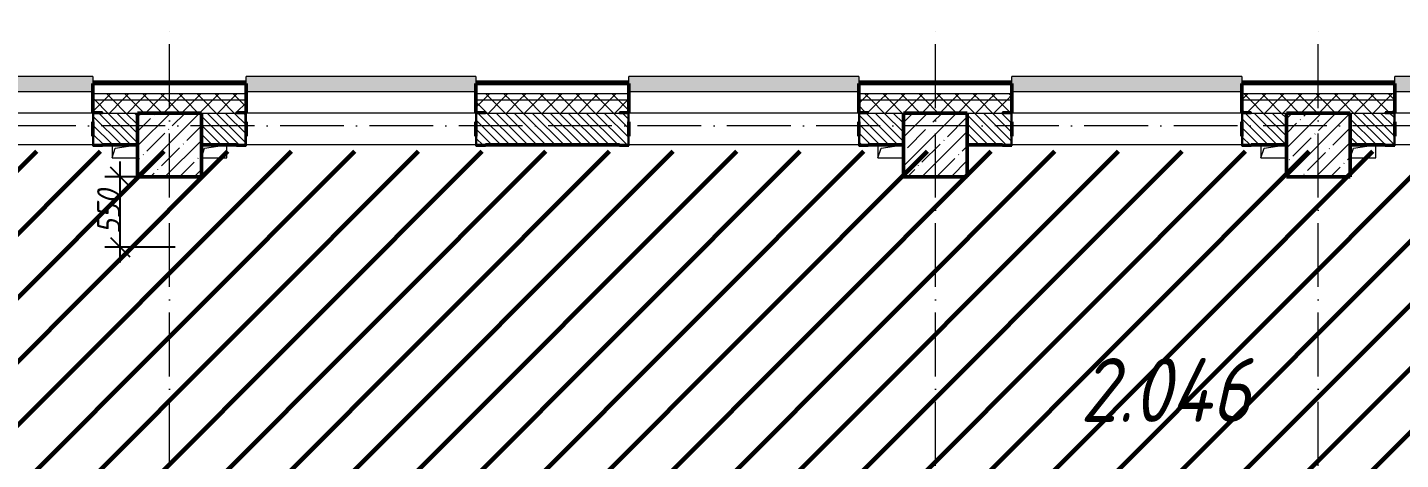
# Model space of a CAD drawing. Header units: millimetres. Extents: x -606178 to 312196, y -19338 to 632709.
# Drawn here: x -221414 to -210657, y 458563 to 461945 of the extents above; entities that cross this region are included whole.
import ezdxf

# ---------------------------------------------------------------- set-up
doc = ezdxf.new("R2010")
doc.units = ezdxf.units.MM
doc.linetypes.add('50_200_ШТРИХ_1Т_ш5_п1_п1_', pattern=[700, 500, -100, 0, -100])
for name, color, linetype, lineweight in [('6.4.1) Окр пт с инж. ПТ2.16', 3, 'Continuous', 60), ('A-____-____-DIMS', 7, 'Continuous', 9), ('A-GENM-____-MCUT', 7, 'Continuous', 25), ('A-GENM-____-OTLN', 7, 'Continuous', 9), ('A-GENM-____-OTLN-1', 7, 'Continuous', 25), ('A-GLAZ-____-OTLN', 7, 'Continuous', 9), ('A-WALL-____-MCUT-2', 7, 'Continuous', 50), ('A-WALL-____-MCUT-3', 7, 'Continuous', 9), ('A-WALL-____-OTLN', 7, 'Continuous', 9), ('A-WALL-____-PATT-1', 7, 'Continuous', 9), ('A-WALL-FNSH-MCUT-1', 7, 'Continuous', 9), ('S-COLS-____-MCUT', 7, 'Continuous', 50), ('S-COLS-____-OTLN', 7, 'Continuous', 9), ('S-GRID-____-OTLN-1', 7, '50_200_ШТРИХ_1Т_ш5_п1_п1_', 9), ('Марки помещений', 7, 'Continuous', 9)]:
    doc.layers.add(name, color=color, linetype=linetype, lineweight=lineweight)
doc.layers.add('A-GLAZ-____-OTLN-1', color=7, linetype='Continuous', lineweight=9, true_color=0xc0c0c0)
doc.styles.add('ISOCPEUR_I_10', font='isocpeui.ttf', dxfattribs={"width": 0.9, "height": 180})
doc.styles.add('ISOCPEUR_I_3', font='isocpeui.ttf', dxfattribs={"width": 0.85, "height": 2.2})
doc.dimstyles.new('ISO-1_8_0_9К_СРЕДНИЙ_Кладочные_3', dxfattribs={"dimscale": 304.8, "dimtxt": 179.276612, "dimasz": 0.492126, "dimexe": 0.393701, "dimexo": 0, "dimgap": 0, "dimtad": 1, "dimdec": 3, "dimrnd": 0.001, "dimdsep": 46, "dimtxsty": 'ISOCPEUR_I_10', "dimblk1": 'OBLIQUE', "dimblk2": 'OBLIQUE', "dimsah": 1, "dimcen": 0.09, "dimdle": 0.393701, "dimazin": 0, "dimtfac": 1, "dimtdec": 4, "dimtix": 1, "dimtmove": 0, "dimatfit": 3, "dimfxl": 1, "dimtvp": 1, "dimtolj": 1, "dimtzin": 0, "dimarcsym": 2})
pattern_1 = [(45, (-264901.3, 451794.26), (-70.71068, 70.71068), []), (135, (-264901.3, 451794.26), (-70.71068, -70.71068), [])]
pattern_2 = [(45, (-264901.3, 451794.26), (-114.04925, 114.04925), []), (45, (-264787.25, 451794.26), (-114.04925, 114.04925), [201.612, -40.322, 3.353, -36.97])]
pattern_3 = [(135, (-264901.3, 451794.26), (-35.35534, -35.35534), [])]

# ---------------------------------------------------------------- blocks, each defined once
blk = doc.blocks.new('BSC_Колонна _Прямоугольная - 500х500-V117-АР1_План отверстий 2 этажа в осях 1-64_А-ГГ')
at = {"layer": 'S-COLS-____-OTLN'}
h = blk.add_hatch(dxfattribs=at)
h.set_pattern_fill('FP_146', color=256, style=0, pattern_type=2)
h.set_pattern_definition([(45, (-53600, -9231.04), (-114.04925, 114.04925), []), (45, (-53485.95, -9231.04), (-114.04925, 114.04925), [201.613, -40.323, 3.353, -36.97])])
h.paths.add_polyline_path([(-250, -250), (250, -250), (250, 250), (-250, 250), (-250, 105)], flags=0)
at = {"layer": 'S-COLS-____-MCUT'}
for p, q in [((250, 250), (-250, 250)), ((-250, 250), (-250, -250)), ((250, -250), (250, 250)), ((-250, -250), (250, -250))]:
    blk.add_line(p, q, dxfattribs=at)
blk = doc.blocks.new('Фахверк_СКБ_Уголок - 250_2700-27497298-АР1_План отверстий 2 этажа в осях 1-64_А-ГГ')
at = {"layer": 'A-GENM-____-MCUT'}
for p, q in [((200, 181), (125, 181)), ((125, 181), (125, 106)), ((131, 106), (131, 175)), ((131, 175), (200, 175)), ((200, 175), (200, 181)), ((125, 106), (131, 106)), ((131, -6), (125, -6)), ((125, -6), (125, -81)), ((125, -81), (200, -81)), ((131, -75), (131, -6)), ((200, -75), (131, -75)), ((200, -81), (200, -75))]:
    blk.add_line(p, q, dxfattribs=at)
blk = doc.blocks.new('AR_Отверстие прямоугольное _в плите_ - AR_Отверстие прямоугольное _в плите_-V165-АР1_План отверстий 2 этажа в осях 1-64_А-ГГ')
at = {"layer": 'A-GENM-____-OTLN'}
for p, q in [((-100, 50), (-100, -50)), ((-100, -50), (-75, 25)), ((-75, 25), (100, 50)), ((-100, -50), (100, -50))]:
    blk.add_line(p, q, dxfattribs=at)
blk = doc.blocks.new('AR_Отверстие прямоугольное _в плите_ - AR_Отверстие прямоугольное _в плите_-V166-АР1_План отверстий 2 этажа в осях 1-64_А-ГГ')
at = {"layer": 'A-GENM-____-OTLN'}
for p, q in [((-100, -50), (-75, 25)), ((-75, 25), (100, 50)), ((100, -50), (100, 50)), ((-100, -50), (100, -50))]:
    blk.add_line(p, q, dxfattribs=at)
blk = doc.blocks.new('Отлив_СКБ - Отлив витража_120_НВФ-31885689-АР1_План отверстий 2 этажа в осях 1-64_А-ГГ')
at = {"layer": 'A-GLAZ-____-OTLN-1'}
for points in [[(1800, 2), (1800, 120), (0, 120), (0, 2), (1103, 2)], [(1103, 0), (1800, 0), (1800, 2), (0, 2), (0, 0)]]:
    blk.add_hatch(color=256, dxfattribs=at).paths.add_polyline_path(points, flags=0)
at = {"layer": 'A-GLAZ-____-OTLN'}
for p, q in [((0, 83), (0, 120)), ((1800, 120), (0, 120)), ((1800, 120), (1800, 83)), ((0, 2), (1800, 2)), ((1800, 0), (0, 0))]:
    blk.add_line(p, q, dxfattribs=at)
blk = doc.blocks.new('_Oblique')
at = {"color": 0, "linetype": 'ByBlock', "lineweight": -2}
blk.add_line((-0.5, -0.5), (0.5, 0.5), dxfattribs=at)
blk = doc.blocks.new('*D4721')
at = {"layer": 'A-____-____-DIMS', "color": 0, "lineweight": -2, "transparency": 16777216}
for p, q in [((-220688, 460105), (-220688, 460895)), ((-220551, 460775), (-220808, 460775)), ((-220257, 460225), (-220808, 460225))]:
    blk.add_line(p, q, dxfattribs=at)
at = {"layer": 'Defpoints', "color": 0, "transparency": 16777216}
for p in [(-220688, 460775), (-220551, 460775), (-220257, 460225)]:
    blk.add_point(p, dxfattribs=at)
at = {"layer": 'A-____-____-DIMS', "color": 0, "lineweight": -2, "transparency": 16777216, "xscale": 150, "yscale": 150, "zscale": 150}
for p, rotation in [((-220688, 460775), 90), ((-220688, 460225), 270)]:
    blk.add_blockref('_Oblique', p, dxfattribs=dict(at, rotation=rotation))
at = {"layer": 'A-____-____-DIMS', "color": 0, "transparency": 16777216, "insert": (-220778, 460500), "char_height": 180, "width": 409.58, "attachment_point": 5, "rotation": 90, "style": 'ISOCPEUR_I_10'}
blk.add_mtext('\\A1;550', dxfattribs=at)

msp = doc.modelspace()

# ---------------------------------------------------------------- hatches: boundary and pattern name
at = {"layer": '6.4.1) Окр пт с инж. ПТ2.16'}
h = msp.add_hatch(dxfattribs=at)
h.set_pattern_fill('ANSI31', color=256, scale=111)
h.paths.add_polyline_path([(-226051.3011, 460975.3011), (-175901.3011, 460975.3011), (-175901.3011, 457875.3011), (-226051.3011, 457875.3011)])
at = {"layer": 'A-WALL-____-PATT-1'}
h = msp.add_hatch(dxfattribs=at)
h.set_pattern_fill('FP_3', color=256, style=0, pattern_type=2)
h.set_pattern_definition([(45, (-264901.3, 451794.26), (-85.53659, 85.53659), []), (45, (-264844.28, 451794.26), (-85.53659, 85.53659), [])])
h.paths.add_polyline_path([(-193036.3011, 461505.3011), (-193036.3011, 461525.3011), (-196901.3011, 461525.3011), (-196901.3011, 461505.3011), (-194216.4192, 461505.3011)], flags=0)
h.paths.add_polyline_path([(-198701.3011, 461505.3011), (-198701.3011, 461525.3011), (-199901.3011, 461525.3011), (-199901.3011, 461505.3011), (-199518.812, 461505.3011)], flags=0)
h.paths.add_polyline_path([(-201701.3011, 461505.3011), (-201701.3011, 461525.3011), (-202901.3011, 461525.3011), (-202901.3011, 461505.3011), (-202170.0085, 461505.3011)], flags=0)
h.paths.add_polyline_path([(-205704.937, 461505.3011), (-204701.3011, 461505.3011), (-204701.3011, 461525.3011), (-205901.3011, 461525.3011), (-205901.3011, 461505.3011)], flags=0)
h.paths.add_polyline_path([(-208356.1335, 461505.3011), (-207701.3011, 461505.3011), (-207701.3011, 461525.3011), (-208901.3011, 461525.3011), (-208901.3011, 461505.3011)], flags=0)
h.paths.add_polyline_path([(-210701.3011, 461505.3011), (-210701.3011, 461525.3011), (-211901.3011, 461525.3011), (-211901.3011, 461505.3011), (-211891.062, 461505.3011)], flags=0)
h.paths.add_polyline_path([(-213701.3011, 461505.3011), (-213701.3011, 461525.3011), (-214901.3011, 461525.3011), (-214901.3011, 461505.3011), (-214542.2585, 461505.3011)], flags=0)
h.paths.add_polyline_path([(-219701.3011, 461505.3011), (-219701.3011, 461525.3011), (-220901.3011, 461525.3011), (-220901.3011, 461505.3011), (-220728.3835, 461505.3011)], flags=0)
h.paths.add_polyline_path([(-217901.3011, 461505.3011), (-216701.3011, 461505.3011), (-216701.3011, 461525.3011), (-217901.3011, 461525.3011)], flags=0)
h.paths.add_polyline_path([(-223901.3011, 461505.3011), (-222701.3011, 461505.3011), (-222701.3011, 461525.3011), (-223901.3011, 461525.3011)], flags=0)
h.paths.add_polyline_path([(-226566.3011, 461505.3011), (-225701.3011, 461505.3011), (-225701.3011, 461525.3011), (-226566.3011, 461525.3011)], flags=0)
h = msp.add_hatch(dxfattribs=at)
h.set_pattern_fill('FP_1', color=256, style=0, pattern_type=2)
h.set_pattern_definition(pattern_1)
h.paths.add_polyline_path([(-190551.3011, 461375.3011), (-190551.3011, 461425.3011), (-196901.3011, 461425.3011), (-196901.3011, 461375.3011), (-190681.4906, 461375.3011)], flags=0)
h.paths.add_polyline_path([(-199518.812, 461375.3011), (-198701.3011, 461375.3011), (-198701.3011, 461425.3011), (-199901.3011, 461425.3011), (-199901.3011, 461375.3011)], flags=0)
h.paths.add_polyline_path([(-201701.3011, 461375.3011), (-201701.3011, 461425.3011), (-202901.3011, 461425.3011), (-202901.3011, 461375.3011), (-202170.0085, 461375.3011)], flags=0)
h.paths.add_polyline_path([(-204701.3011, 461375.3011), (-204701.3011, 461425.3011), (-205901.3011, 461425.3011), (-205901.3011, 461375.3011), (-204821.2049, 461375.3011)], flags=0)
h.paths.add_polyline_path([(-207701.3011, 461375.3011), (-207701.3011, 461425.3011), (-208901.3011, 461425.3011), (-208901.3011, 461375.3011), (-208356.1335, 461375.3011)], flags=0)
h.paths.add_polyline_path([(-211901.3011, 461375.3011), (-210701.3011, 461375.3011), (-210701.3011, 461425.3011), (-211901.3011, 461425.3011)], flags=0)
h.paths.add_polyline_path([(-214901.3011, 461375.3011), (-213701.3011, 461375.3011), (-213701.3011, 461425.3011), (-214901.3011, 461425.3011)], flags=0)
h.paths.add_polyline_path([(-217193.4549, 461375.3011), (-216701.3011, 461375.3011), (-216701.3011, 461425.3011), (-217901.3011, 461425.3011), (-217901.3011, 461375.3011)], flags=0)
h.paths.add_polyline_path([(-219701.3011, 461375.3011), (-219701.3011, 461425.3011), (-220901.3011, 461425.3011), (-220901.3011, 461375.3011), (-220728.3835, 461375.3011)], flags=0)
h.paths.add_polyline_path([(-222701.3011, 461375.3011), (-222701.3011, 461425.3011), (-223901.3011, 461425.3011), (-223901.3011, 461375.3011), (-223379.5799, 461375.3011)], flags=0)
h.paths.add_polyline_path([(-227101.3011, 461375.3011), (-225701.3011, 461375.3011), (-225701.3011, 461425.3011), (-227101.3011, 461425.3011)], flags=0)
h.paths.add_polyline_path([(-228901.3011, 461375.3011), (-228901.3011, 461425.3011), (-230101.3011, 461425.3011), (-230101.3011, 461375.3011), (-229565.7049, 461375.3011)], flags=0)
h.paths.add_polyline_path([(-237901.3011, 461375.3011), (-237901.3011, 461425.3011), (-241071.3011, 461425.3011), (-241071.3011, 461375.3011), (-240170.4906, 461375.3011)], flags=0)
h = msp.add_hatch(dxfattribs=at)
h.set_pattern_fill('FP_1', color=256, style=0, pattern_type=2)
h.set_pattern_definition(pattern_1)
h.paths.add_polyline_path([(-190551.3011, 461275.3011), (-190551.3011, 461375.3011), (-196901.3011, 461375.3011), (-196901.3011, 461281.3011), (-196826.3011, 461281.3011), (-196826.3011, 461275.3011), (-190681.4906, 461275.3011)], flags=0)
h.paths.add_polyline_path([(-199518.812, 461275.3011), (-198776.3011, 461275.3011), (-198776.3011, 461281.3011), (-198701.3011, 461281.3011), (-198701.3011, 461375.3011), (-199901.3011, 461375.3011), (-199901.3011, 461281.3011), (-199826.3011, 461281.3011), (-199826.3011, 461275.3011)], flags=0)
h.paths.add_polyline_path([(-201776.3011, 461275.3011), (-201776.3011, 461281.3011), (-201701.3011, 461281.3011), (-201701.3011, 461375.3011), (-202901.3011, 461375.3011), (-202901.3011, 461281.3011), (-202826.3011, 461281.3011), (-202826.3011, 461275.3011), (-202051.3011, 461275.3011)], flags=0)
h.paths.add_polyline_path([(-205551.3011, 461275.3011), (-204776.3011, 461275.3011), (-204776.3011, 461281.3011), (-204701.3011, 461281.3011), (-204701.3011, 461375.3011), (-205901.3011, 461375.3011), (-205901.3011, 461281.3011), (-205826.3011, 461281.3011), (-205826.3011, 461275.3011), (-205704.937, 461275.3011)], flags=0)
h.paths.add_polyline_path([(-208356.1335, 461275.3011), (-207776.3011, 461275.3011), (-207776.3011, 461281.3011), (-207701.3011, 461281.3011), (-207701.3011, 461375.3011), (-208901.3011, 461375.3011), (-208901.3011, 461281.3011), (-208826.3011, 461281.3011), (-208826.3011, 461275.3011)], flags=0)
h.paths.add_polyline_path([(-211051.3011, 461275.3011), (-210776.3011, 461275.3011), (-210776.3011, 461281.3011), (-210701.3011, 461281.3011), (-210701.3011, 461375.3011), (-211901.3011, 461375.3011), (-211901.3011, 461281.3011), (-211826.3011, 461281.3011), (-211826.3011, 461275.3011), (-211551.3011, 461275.3011)], flags=0)
h.paths.add_polyline_path([(-214051.3011, 461275.3011), (-213776.3011, 461275.3011), (-213776.3011, 461281.3011), (-213701.3011, 461281.3011), (-213701.3011, 461375.3011), (-214901.3011, 461375.3011), (-214901.3011, 461281.3011), (-214826.3011, 461281.3011), (-214826.3011, 461275.3011), (-214542.2585, 461275.3011)], flags=0)
h.paths.add_polyline_path([(-216776.3011, 461275.3011), (-216776.3011, 461281.3011), (-216701.3011, 461281.3011), (-216701.3011, 461375.3011), (-217901.3011, 461375.3011), (-217901.3011, 461281.3011), (-217826.3011, 461281.3011), (-217826.3011, 461275.3011), (-217193.4549, 461275.3011)], flags=0)
h.paths.add_polyline_path([(-219776.3011, 461275.3011), (-219776.3011, 461281.3011), (-219701.3011, 461281.3011), (-219701.3011, 461375.3011), (-220901.3011, 461375.3011), (-220901.3011, 461281.3011), (-220826.3011, 461281.3011), (-220826.3011, 461275.3011), (-220051.3011, 461275.3011)], flags=0)
h.paths.add_polyline_path([(-223826.3011, 461275.3011), (-222776.3011, 461275.3011), (-222776.3011, 461281.3011), (-222701.3011, 461281.3011), (-222701.3011, 461375.3011), (-223901.3011, 461375.3011), (-223901.3011, 461281.3011), (-223826.3011, 461281.3011)], flags=0)
h.paths.add_polyline_path([(-226051.3011, 461275.3011), (-225776.3011, 461275.3011), (-225776.3011, 461281.3011), (-225701.3011, 461281.3011), (-225701.3011, 461375.3011), (-227101.3011, 461375.3011), (-227101.3011, 461275.3011), (-226601.3011, 461275.3011)], flags=0)
h.paths.add_polyline_path([(-229565.7049, 461275.3011), (-228976.3011, 461275.3011), (-228976.3011, 461281.3011), (-228901.3011, 461281.3011), (-228901.3011, 461375.3011), (-230101.3011, 461375.3011), (-230101.3011, 461275.3011), (-229601.3011, 461275.3011)], flags=0)
h.paths.add_polyline_path([(-237976.3011, 461275.3011), (-237976.3011, 461281.3011), (-237901.3011, 461281.3011), (-237901.3011, 461375.3011), (-241071.3011, 461375.3011), (-241071.3011, 461275.3011), (-238601.3011, 461275.3011)], flags=0)
h = msp.add_hatch(dxfattribs=at)
h.set_pattern_fill('FP_6', color=256, style=0, pattern_type=2)
h.set_pattern_definition(pattern_3)
h.paths.add_polyline_path([(-220895.3011, 461025.3011), (-220551.3011, 461025.3011), (-220551.3011, 461275.3011), (-220895.3011, 461275.3011), (-220895.3011, 461206.3011), (-220901.3011, 461206.3011), (-220901.3011, 461094.3011), (-220895.3011, 461094.3011), (-220895.3011, 461029.5868)], flags=0)
h.paths.add_polyline_path([(-222776.3011, 461025.3011), (-222707.3011, 461025.3011), (-222707.3011, 461094.3011), (-222701.3011, 461094.3011), (-222701.3011, 461206.3011), (-222707.3011, 461206.3011), (-222707.3011, 461275.3011), (-223051.3011, 461275.3011), (-223051.3011, 461025.3011)], flags=0)
h = msp.add_hatch(dxfattribs=at)
h.set_pattern_fill('FP_6', color=256, style=0, pattern_type=2)
h.set_pattern_definition(pattern_3)
h.paths.add_polyline_path([(-214826.3011, 461025.3011), (-214551.3011, 461025.3011), (-214551.3011, 461275.3011), (-214895.3011, 461275.3011), (-214895.3011, 461206.3011), (-214901.3011, 461206.3011), (-214901.3011, 461094.3011), (-214895.3011, 461094.3011), (-214895.3011, 461025.3011)], flags=0)
h.paths.add_polyline_path([(-217826.3011, 461025.3011), (-216707.3011, 461025.3011), (-216707.3011, 461094.3011), (-216701.3011, 461094.3011), (-216701.3011, 461206.3011), (-216707.3011, 461206.3011), (-216707.3011, 461275.3011), (-217895.3011, 461275.3011), (-217895.3011, 461206.3011), (-217901.3011, 461206.3011), (-217901.3011, 461094.3011), (-217895.3011, 461094.3011), (-217895.3011, 461025.3011)], flags=0)
h.paths.add_polyline_path([(-219776.3011, 461025.3011), (-219707.3011, 461025.3011), (-219707.3011, 461094.3011), (-219701.3011, 461094.3011), (-219701.3011, 461206.3011), (-219707.3011, 461206.3011), (-219707.3011, 461275.3011), (-220051.3011, 461275.3011), (-220051.3011, 461025.3011)], flags=0)
h = msp.add_hatch(dxfattribs=at)
h.set_pattern_fill('FP_6', color=256, style=0, pattern_type=2)
h.set_pattern_definition(pattern_3)
h.paths.add_polyline_path([(-211891.062, 461025.3011), (-211551.3011, 461025.3011), (-211551.3011, 461275.3011), (-211895.3011, 461275.3011), (-211895.3011, 461206.3011), (-211901.3011, 461206.3011), (-211901.3011, 461094.3011), (-211895.3011, 461094.3011), (-211895.3011, 461025.3011)], flags=0)
h.paths.add_polyline_path([(-213707.3011, 461025.3011), (-213707.3011, 461094.3011), (-213701.3011, 461094.3011), (-213701.3011, 461206.3011), (-213707.3011, 461206.3011), (-213707.3011, 461275.3011), (-214051.3011, 461275.3011), (-214051.3011, 461025.3011), (-213776.3011, 461025.3011)], flags=0)
h = msp.add_hatch(dxfattribs=at)
h.set_pattern_fill('FP_6', color=256, style=0, pattern_type=2)
h.set_pattern_definition(pattern_3)
h.paths.add_polyline_path([(-205895.3011, 461025.3011), (-205551.3011, 461025.3011), (-205551.3011, 461275.3011), (-205895.3011, 461275.3011), (-205895.3011, 461206.3011), (-205901.3011, 461206.3011), (-205901.3011, 461094.3011), (-205895.3011, 461094.3011), (-205895.3011, 461029.5868)], flags=0)
h.paths.add_polyline_path([(-208356.1335, 461025.3011), (-207707.3011, 461025.3011), (-207707.3011, 461094.3011), (-207701.3011, 461094.3011), (-207701.3011, 461206.3011), (-207707.3011, 461206.3011), (-207707.3011, 461275.3011), (-208895.3011, 461275.3011), (-208895.3011, 461206.3011), (-208901.3011, 461206.3011), (-208901.3011, 461094.3011), (-208895.3011, 461094.3011), (-208895.3011, 461025.3011), (-208826.3011, 461025.3011)], flags=0)
h.paths.add_polyline_path([(-210707.3011, 461025.3011), (-210707.3011, 461094.3011), (-210701.3011, 461094.3011), (-210701.3011, 461206.3011), (-210707.3011, 461206.3011), (-210707.3011, 461275.3011), (-211051.3011, 461275.3011), (-211051.3011, 461025.3011), (-210776.3011, 461025.3011)], flags=0)
at = {"layer": 'S-COLS-____-OTLN'}
h = msp.add_hatch(dxfattribs=at)
h.set_pattern_fill('FP_25', color=256, style=0, pattern_type=2)
h.set_pattern_definition(pattern_2)
h.paths.add_polyline_path([(-220551.3011, 460775.3011), (-220051.3011, 460775.3011), (-220051.3011, 461275.3011), (-220551.3011, 461275.3011), (-220551.3011, 461130.1077)], flags=0)
h = msp.add_hatch(dxfattribs=at)
h.set_pattern_fill('FP_25', color=256, style=0, pattern_type=2)
h.set_pattern_definition(pattern_2)
h.paths.add_polyline_path([(-214551.3011, 460775.3011), (-214051.3011, 460775.3011), (-214051.3011, 461275.3011), (-214551.3011, 461275.3011), (-214551.3011, 461130.1077)], flags=0)

# ---------------------------------------------------------------- linework, layer by layer
at = {"layer": 'A-WALL-____-MCUT-2'}
for p, q in [((-219701.3011, 461505.3011), (-220901.3011, 461505.3011)), ((-220901.3011, 461505.3011), (-220901.3011, 461281.3011)), ((-219701.3011, 461281.3011), (-219701.3011, 461505.3011)), ((-216701.3011, 461505.3011), (-217901.3011, 461505.3011)), ((-217901.3011, 461505.3011), (-217901.3011, 461281.3011)), ((-216701.3011, 461281.3011), (-216701.3011, 461505.3011)), ((-213701.3011, 461505.3011), (-214901.3011, 461505.3011)), ((-214901.3011, 461505.3011), (-214901.3011, 461281.3011)), ((-213701.3011, 461281.3011), (-213701.3011, 461505.3011)), ((-210701.3011, 461505.3011), (-211901.3011, 461505.3011)), ((-211901.3011, 461505.3011), (-211901.3011, 461281.3011)), ((-210701.3011, 461281.3011), (-210701.3011, 461505.3011)), ((-220551.3011, 461275.3011), (-220051.3011, 461275.3011)), ((-220551.3011, 461025.3011), (-220551.3011, 461275.3011)), ((-220051.3011, 461275.3011), (-220051.3011, 461025.3011)), ((-214551.3011, 461275.3011), (-214051.3011, 461275.3011)), ((-214551.3011, 461025.3011), (-214551.3011, 461275.3011)), ((-214051.3011, 461275.3011), (-214051.3011, 461025.3011)), ((-220901.3011, 461206.3011), (-220901.3011, 461094.3011)), ((-219701.3011, 461094.3011), (-219701.3011, 461206.3011)), ((-217901.3011, 461206.3011), (-217901.3011, 461094.3011)), ((-216701.3011, 461094.3011), (-216701.3011, 461206.3011)), ((-214901.3011, 461206.3011), (-214901.3011, 461094.3011)), ((-213701.3011, 461094.3011), (-213701.3011, 461206.3011)), ((-211901.3011, 461206.3011), (-211901.3011, 461094.3011)), ((-210701.3011, 461094.3011), (-210701.3011, 461206.3011)), ((-220826.3011, 461025.3011), (-220551.3011, 461025.3011)), ((-220051.3011, 461025.3011), (-219776.3011, 461025.3011)), ((-217826.3011, 461025.3011), (-216776.3011, 461025.3011)), ((-214826.3011, 461025.3011), (-214551.3011, 461025.3011)), ((-214051.3011, 461025.3011), (-213776.3011, 461025.3011)), ((-211826.3011, 461025.3011), (-211551.3011, 461025.3011)), ((-211051.3011, 461025.3011), (-210776.3011, 461025.3011))]:
    msp.add_line(p, q, dxfattribs=at)
at = {"layer": 'A-WALL-____-MCUT-3'}
for p, q in [((-219701.3011, 461425.3011), (-220901.3011, 461425.3011)), ((-219701.3011, 461375.3011), (-220901.3011, 461375.3011)), ((-216701.3011, 461425.3011), (-217901.3011, 461425.3011)), ((-216701.3011, 461375.3011), (-217901.3011, 461375.3011)), ((-213701.3011, 461425.3011), (-214901.3011, 461425.3011)), ((-213701.3011, 461375.3011), (-214901.3011, 461375.3011)), ((-210701.3011, 461425.3011), (-211901.3011, 461425.3011)), ((-210701.3011, 461375.3011), (-211901.3011, 461375.3011)), ((-220826.3011, 461275.3011), (-220551.3011, 461275.3011)), ((-220051.3011, 461275.3011), (-219776.3011, 461275.3011)), ((-217826.3011, 461275.3011), (-216776.3011, 461275.3011)), ((-214826.3011, 461275.3011), (-214551.3011, 461275.3011)), ((-214051.3011, 461275.3011), (-213776.3011, 461275.3011)), ((-211826.3011, 461275.3011), (-211551.3011, 461275.3011)), ((-211051.3011, 461275.3011), (-210776.3011, 461275.3011))]:
    msp.add_line(p, q, dxfattribs=at)
at = {"layer": 'A-WALL-____-OTLN'}
for p, q in [((-220901.3011, 461275.3011), (-222701.3011, 461275.3011)), ((-217901.3011, 461275.3011), (-219701.3011, 461275.3011)), ((-214901.3011, 461275.3011), (-216701.3011, 461275.3011)), ((-211901.3011, 461275.3011), (-213701.3011, 461275.3011)), ((-208901.3011, 461275.3011), (-210701.3011, 461275.3011)), ((-220901.3011, 461025.3011), (-222701.3011, 461025.3011)), ((-217901.3011, 461025.3011), (-219701.3011, 461025.3011)), ((-214901.3011, 461025.3011), (-216701.3011, 461025.3011)), ((-211901.3011, 461025.3011), (-213701.3011, 461025.3011)), ((-208901.3011, 461025.3011), (-210701.3011, 461025.3011))]:
    msp.add_line(p, q, dxfattribs=at)
at = {"layer": 'A-WALL-FNSH-MCUT-1'}
for p, q in [((-219701.3011, 461525.3011), (-220901.3011, 461525.3011)), ((-220901.3011, 461525.3011), (-220901.3011, 461505.3011)), ((-219701.3011, 461505.3011), (-219701.3011, 461525.3011)), ((-216701.3011, 461525.3011), (-217901.3011, 461525.3011)), ((-217901.3011, 461525.3011), (-217901.3011, 461505.3011)), ((-216701.3011, 461505.3011), (-216701.3011, 461525.3011)), ((-213701.3011, 461525.3011), (-214901.3011, 461525.3011)), ((-214901.3011, 461525.3011), (-214901.3011, 461505.3011)), ((-213701.3011, 461505.3011), (-213701.3011, 461525.3011)), ((-210701.3011, 461525.3011), (-211901.3011, 461525.3011)), ((-211901.3011, 461525.3011), (-211901.3011, 461505.3011)), ((-210701.3011, 461505.3011), (-210701.3011, 461525.3011))]:
    msp.add_line(p, q, dxfattribs=at)
at = {"layer": 'S-COLS-____-MCUT'}
for p, q in [((-220051.3011, 461275.3011), (-220551.3011, 461275.3011)), ((-220551.3011, 461275.3011), (-220551.3011, 460775.3011)), ((-220051.3011, 460775.3011), (-220051.3011, 461275.3011)), ((-214051.3011, 461275.3011), (-214551.3011, 461275.3011)), ((-214551.3011, 461275.3011), (-214551.3011, 460775.3011)), ((-214051.3011, 460775.3011), (-214051.3011, 461275.3011)), ((-220551.3011, 460775.3011), (-220051.3011, 460775.3011)), ((-214551.3011, 460775.3011), (-214051.3011, 460775.3011))]:
    msp.add_line(p, q, dxfattribs=at)
at = {"layer": 'S-GRID-____-OTLN-1'}
for p, q in [((-220301.3011, 447311.6528), (-220301.3011, 461944.7985)), ((-214301.3011, 447311.6528), (-214301.3011, 461944.7985)), ((-211301.3011, 447311.6528), (-211301.3011, 461944.7985)), ((-160826.8945, 461175.3011), (-269357.6635, 461175.3011))]:
    msp.add_line(p, q, dxfattribs=at)

# ---------------------------------------------------------------- block references
at = {"layer": 'A-GENM-____-OTLN'}
for name, p in [('AR_Отверстие прямоугольное _в плите_ - AR_Отверстие прямоугольное _в плите_-V165-АР1_План отверстий 2 этажа в осях 1-64_А-ГГ', (-220651.3011, 460975.3011)), ('AR_Отверстие прямоугольное _в плите_ - AR_Отверстие прямоугольное _в плите_-V166-АР1_План отверстий 2 этажа в осях 1-64_А-ГГ', (-219951.3011, 460975.3011)), ('AR_Отверстие прямоугольное _в плите_ - AR_Отверстие прямоугольное _в плите_-V165-АР1_План отверстий 2 этажа в осях 1-64_А-ГГ', (-214651.3011, 460975.3011)), ('AR_Отверстие прямоугольное _в плите_ - AR_Отверстие прямоугольное _в плите_-V165-АР1_План отверстий 2 этажа в осях 1-64_А-ГГ', (-211651.3011, 460975.3011)), ('AR_Отверстие прямоугольное _в плите_ - AR_Отверстие прямоугольное _в плите_-V166-АР1_План отверстий 2 этажа в осях 1-64_А-ГГ', (-210951.3011, 460975.3011))]:
    msp.add_blockref(name, p, dxfattribs=at)
at = {"layer": 'A-GENM-____-OTLN-1'}
for p in [(-221026.3011, 461100.3011), (-218026.3011, 461100.3011), (-215026.3011, 461100.3011), (-212026.3011, 461100.3011)]:
    msp.add_blockref('Фахверк_СКБ_Уголок - 250_2700-27497298-АР1_План отверстий 2 этажа в осях 1-64_А-ГГ', p, dxfattribs=at)
at = {"layer": 'A-GENM-____-OTLN-1', "rotation": 180}
for p in [(-219576.3011, 461200.3011), (-216576.3011, 461200.3011), (-213576.3011, 461200.3011), (-210576.3011, 461200.3011)]:
    msp.add_blockref('Фахверк_СКБ_Уголок - 250_2700-27497298-АР1_План отверстий 2 этажа в осях 1-64_А-ГГ', p, dxfattribs=at)
at = {"layer": 'A-GLAZ-____-OTLN'}
for p in [(-222701.3011, 461442.3011), (-219701.3011, 461442.3011), (-216701.3011, 461442.3011), (-213701.3011, 461442.3011), (-210701.3011, 461442.3011)]:
    msp.add_blockref('Отлив_СКБ - Отлив витража_120_НВФ-31885689-АР1_План отверстий 2 этажа в осях 1-64_А-ГГ', p, dxfattribs=at)
at = {"layer": 'S-COLS-____-OTLN'}
msp.add_blockref('BSC_Колонна _Прямоугольная - 500х500-V117-АР1_План отверстий 2 этажа в осях 1-64_А-ГГ', (-211301.3011, 461025.3011), dxfattribs=at)

# ---------------------------------------------------------------- texts
at = {"layer": 'Марки помещений', "insert": (-213166.5804, 459356.9809), "char_height": 500, "width": 817.72125, "attachment_point": 1, "style": 'ISOCPEUR_I_3'}
msp.add_mtext('2.046', dxfattribs=at)

# ---------------------------------------------------------------- dimensions: what is measured, and where the dimension line sits
at = {"layer": 'A-____-____-DIMS'}
dim = msp.add_linear_dim(base=(-220687.5581, 460775.3011), p1=(-220257.3011, 460225.3011), p2=(-220551.3011, 460775.3011), angle=90, dimstyle='ISO-1_8_0_9К_СРЕДНИЙ_Кладочные_3', override={"dimpost": '<>', "dimfxl": 623.647336}, dxfattribs=at)
dim.commit()
dim.dimension.update_dxf_attribs({"geometry": '*D4721', "text_midpoint": (-220777.5581, 460500.3011)})

doc.saveas('drawing.dxf')
